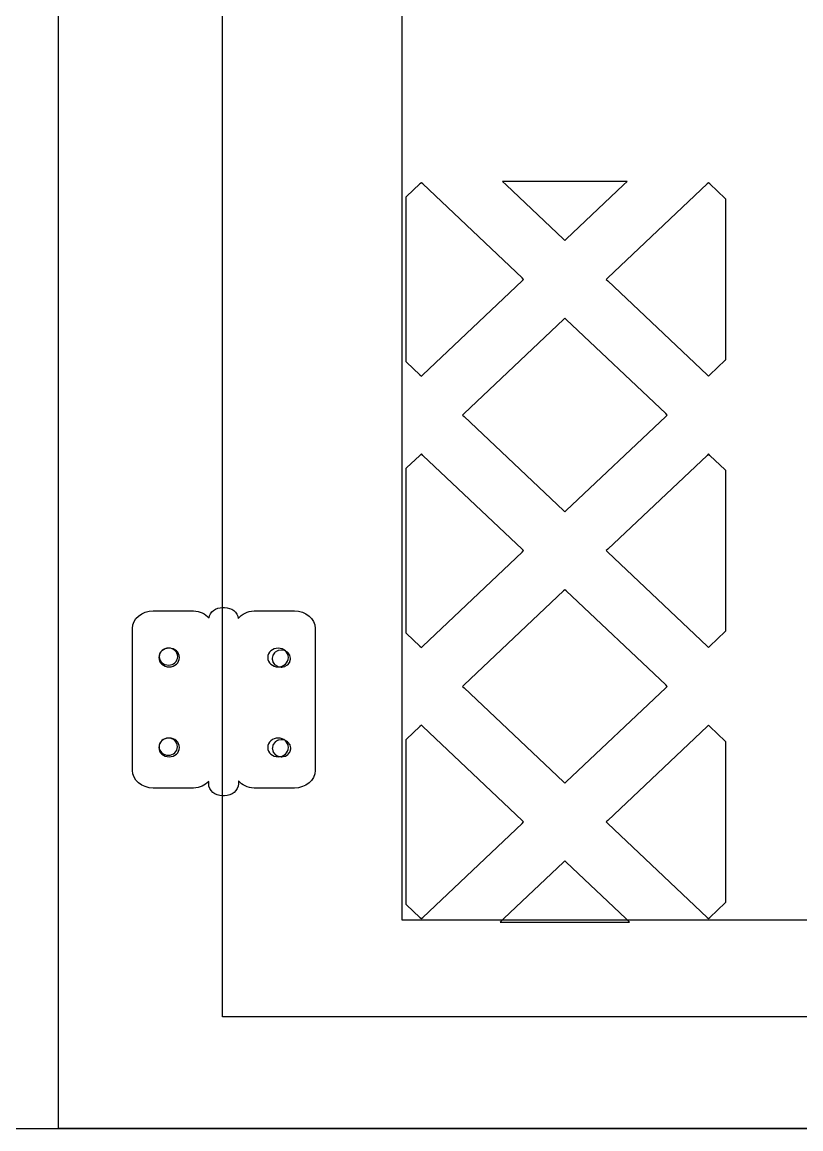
# Model space of a CAD drawing. Header units: centimetres. Extents: x -11.9 to 11.9, y -8.3 to 8.3.
# Drawn here: x -0.31 to 4.8, y -8.35 to -1.09 of the extents above; entities that cross this region are included whole.
import ezdxf

# ---------------------------------------------------------------- set-up
doc = ezdxf.new("R2010")
doc.units = ezdxf.units.CM
doc.header["$MEASUREMENT"] = 0
doc.layers.add('Layer 1', color=7, linetype='Continuous')

msp = doc.modelspace()

# ---------------------------------------------------------------- linework, layer by layer
at = {"layer": 'Layer 1', "color": 254, "lineweight": 25}
for points, knots in [([(11.9108, 8.34678), (11.9108, 8.34678), (11.89757, 8.34678), (11.89757, 8.34678), (11.89757, 8.34678), (11.89757, 8.34678), (0.00868, 8.34678), (0.00868, 8.34678), (0.00868, 8.34678), (0.00868, 8.34678), (-0.00868, 8.34678), (-0.00868, 8.34678), (-0.00868, 8.34678), (-0.00868, 8.34678), (-11.89757, 8.34678), (-11.89757, 8.34678), (-11.89757, 8.34678), (-11.89757, 8.34678), (-11.9108, 8.34678), (-11.9108, 8.34678), (-11.9108, 8.34678), (-11.9108, 8.34678), (-11.9108, 8.33355), (-11.9108, 8.33355), (-11.9108, 8.33355), (-11.9108, 8.33355), (-11.9108, -8.3352), (-11.9108, -8.3352), (-11.9108, -8.3352), (-11.9108, -8.3352), (-11.9108, -8.34843), (-11.9108, -8.34843), (-11.9108, -8.34843), (-11.9108, -8.34843), (-11.89757, -8.34843), (-11.89757, -8.34843), (-11.89757, -8.34843), (-11.89757, -8.34843), (-0.00868, -8.34843), (-0.00868, -8.34843), (-0.00868, -8.34843), (-0.00868, -8.34843), (0.00868, -8.34843), (0.00868, -8.34843), (0.00868, -8.34843), (0.00868, -8.34843), (11.89757, -8.34843), (11.89757, -8.34843), (11.89757, -8.34843), (11.89757, -8.34843), (11.9108, -8.34843), (11.9108, -8.34843), (11.9108, -8.34843), (11.9108, -8.34843), (11.9108, -8.3352), (11.9108, -8.3352), (11.9108, -8.3352), (11.9108, -8.3352), (11.9108, 8.33355), (11.9108, 8.33355), (11.9108, 8.33355), (11.9108, 8.33355), (11.9108, 8.34678), (11.9108, 8.34678)], [0, 0, 0, 0, 0.0588235, 0.0588235, 0.0588235, 0.0588235, 0.1176471, 0.1176471, 0.1176471, 0.1176471, 0.1764706, 0.1764706, 0.1764706, 0.1764706, 0.2352941, 0.2352941, 0.2352941, 0.2352941, 0.2941176, 0.2941176, 0.2941176, 0.2941176, 0.3529412, 0.3529412, 0.3529412, 0.3529412, 0.4117647, 0.4117647, 0.4117647, 0.4117647, 0.4705882, 0.4705882, 0.4705882, 0.4705882, 0.5294118, 0.5294118, 0.5294118, 0.5294118, 0.5882353, 0.5882353, 0.5882353, 0.5882353, 0.6470588, 0.6470588, 0.6470588, 0.6470588, 0.7058824, 0.7058824, 0.7058824, 0.7058824, 0.7647059, 0.7647059, 0.7647059, 0.7647059, 0.8235294, 0.8235294, 0.8235294, 0.8235294, 0.8823529, 0.8823529, 0.8823529, 0.8823529, 1, 1, 1, 1]), ([(-0.0734, 8.3484), (-0.0734, 8.3484), (-0.0734, 8.33517), (-0.0734, 8.33517), (-0.0734, 8.33517), (-0.0734, 8.33517), (-0.0734, -8.33358), (-0.0734, -8.33358), (-0.0734, -8.33358), (-0.0734, -8.33358), (-0.0734, -8.34681), (-0.0734, -8.34681), (-0.0734, -8.34681), (-0.0734, -8.34681), (-0.06017, -8.34681), (-0.06017, -8.34681), (-0.06017, -8.34681), (-0.06017, -8.34681), (11.77167, -8.34681), (11.77167, -8.34681), (11.77167, -8.34681), (11.77167, -8.34681), (11.7849, -8.34681), (11.7849, -8.34681), (11.7849, -8.34681), (11.7849, -8.34681), (11.7849, -8.33358), (11.7849, -8.33358), (11.7849, -8.33358), (11.7849, -8.33358), (11.7849, 8.33517), (11.7849, 8.33517), (11.7849, 8.33517), (11.7849, 8.33517), (11.7849, 8.3484), (11.7849, 8.3484), (11.7849, 8.3484), (11.7849, 8.3484), (11.77167, 8.3484), (11.77167, 8.3484), (11.77167, 8.3484), (11.77167, 8.3484), (-0.06017, 8.3484), (-0.06017, 8.3484), (-0.06017, 8.3484), (-0.06017, 8.3484), (-0.0734, 8.3484), (-0.0734, 8.3484)], [0, 0, 0, 0, 0.0769231, 0.0769231, 0.0769231, 0.0769231, 0.1538462, 0.1538462, 0.1538462, 0.1538462, 0.2307692, 0.2307692, 0.2307692, 0.2307692, 0.3076923, 0.3076923, 0.3076923, 0.3076923, 0.3846154, 0.3846154, 0.3846154, 0.3846154, 0.4615385, 0.4615385, 0.4615385, 0.4615385, 0.5384615, 0.5384615, 0.5384615, 0.5384615, 0.6153846, 0.6153846, 0.6153846, 0.6153846, 0.6923077, 0.6923077, 0.6923077, 0.6923077, 0.7692308, 0.7692308, 0.7692308, 0.7692308, 0.8461538, 0.8461538, 0.8461538, 0.8461538, 1, 1, 1, 1]), ([(9.70897, -0.93844), (9.70897, -0.93844), (9.70897, -0.95167), (9.70897, -0.95167), (9.70897, -0.95167), (9.70897, -0.95167), (9.70732, -0.95167), (9.70732, -0.95167), (9.70732, -0.95167), (9.70732, -0.95167), (9.70732, -6.96433), (9.70732, -6.96433), (9.70732, -6.96433), (9.70732, -6.96433), (9.70732, -6.97756), (9.70732, -6.97756), (9.70732, -6.97756), (9.70732, -6.97756), (9.69409, -6.97756), (9.69409, -6.97756), (9.69409, -6.97756), (9.69409, -6.97756), (9.61968, -6.97756), (9.61968, -6.97756), (9.61968, -6.97756), (9.61968, -6.97756), (9.61968, -6.97921), (9.61968, -6.97921), (9.61968, -6.97921), (9.61968, -6.97921), (9.60645, -6.97921), (9.60645, -6.97921), (9.60645, -6.97921), (9.60645, -6.97921), (7.53278, -6.97921), (7.53278, -6.97921), (7.53278, -6.97921), (7.53278, -6.97921), (7.51955, -6.97921), (7.51955, -6.97921), (7.51955, -6.97921), (7.51955, -6.97921), (7.51955, -6.97756), (7.51955, -6.97756), (7.51955, -6.97756), (7.51955, -6.97756), (7.03917, -6.97756), (7.03917, -6.97756), (7.03917, -6.97756), (7.03917, -6.97756), (7.03917, -6.97921), (7.03917, -6.97921), (7.03917, -6.97921), (7.03917, -6.97921), (7.02594, -6.97921), (7.02594, -6.97921), (7.02594, -6.97921), (7.02594, -6.97921), (4.95227, -6.97921), (4.95227, -6.97921), (4.95227, -6.97921), (4.95227, -6.97921), (4.93904, -6.97921), (4.93904, -6.97921), (4.93904, -6.97921), (4.93904, -6.97921), (4.93904, -6.97756), (4.93904, -6.97756), (4.93904, -6.97756), (4.93904, -6.97756), (2.19481, -6.97756), (2.19481, -6.97756), (2.19481, -6.97756), (2.19481, -6.97756), (2.18158, -6.97756), (2.18158, -6.97756), (2.18158, -6.97756), (2.18158, -6.97756), (2.18158, -6.96433), (2.18158, -6.96433), (2.18158, -6.96433), (2.18158, -6.96433), (2.18158, 1.38327), (2.18158, 1.38327), (2.18158, 1.38327), (2.18158, 1.38327), (2.18158, 1.3965), (2.18158, 1.3965), (2.18158, 1.3965), (2.18158, 1.3965), (2.19481, 1.3965), (2.19481, 1.3965), (2.19481, 1.3965), (2.19481, 1.3965), (2.2006, 1.3965), (2.2006, 1.3965), (2.2006, 1.3965), (2.2006, 1.3965), (2.2006, 3.82074), (2.2006, 3.82074), (2.2006, 3.82074), (2.2006, 3.82074), (2.18076, 5.94485), (2.18076, 5.94485), (2.18076, 5.94485), (2.18076, 5.94485), (2.18076, 5.95146), (2.18076, 5.95146), (2.18076, 5.95146), (2.18076, 5.95146), (2.18572, 5.95559), (2.18572, 5.95559), (2.18572, 5.95559), (2.18572, 5.95559), (2.2808, 6.02835), (2.2808, 6.02835), (2.2808, 6.02835), (2.2808, 6.02835), (2.28163, 6.02835), (2.28163, 6.02835), (2.28163, 6.02835), (3.06619, 6.60058), (4.42306, 6.97754), (5.96513, 6.97754), (5.96513, 6.97754), (7.50719, 6.97754), (8.86325, 6.60057), (9.6478, 6.02835), (9.6478, 6.02835), (9.6478, 6.02835), (9.65359, 6.02422), (9.65359, 6.02422), (9.65359, 6.02422), (9.65359, 6.02422), (9.65359, 6.01761), (9.65359, 6.01761), (9.65359, 6.01761), (9.65359, 6.01761), (9.70899, -0.93845), (9.70899, -0.93845), (9.70899, -0.93845), (9.70899, -0.93845), (9.70897, -0.93844), (9.70897, -0.93844)], [0, 0, 0, 0, 0.027027, 0.027027, 0.027027, 0.027027, 0.0540541, 0.0540541, 0.0540541, 0.0540541, 0.0810811, 0.0810811, 0.0810811, 0.0810811, 0.1081081, 0.1081081, 0.1081081, 0.1081081, 0.1351351, 0.1351351, 0.1351351, 0.1351351, 0.1621622, 0.1621622, 0.1621622, 0.1621622, 0.1891892, 0.1891892, 0.1891892, 0.1891892, 0.2162162, 0.2162162, 0.2162162, 0.2162162, 0.2432432, 0.2432432, 0.2432432, 0.2432432, 0.2702703, 0.2702703, 0.2702703, 0.2702703, 0.2972973, 0.2972973, 0.2972973, 0.2972973, 0.3243243, 0.3243243, 0.3243243, 0.3243243, 0.3513514, 0.3513514, 0.3513514, 0.3513514, 0.3783784, 0.3783784, 0.3783784, 0.3783784, 0.4054054, 0.4054054, 0.4054054, 0.4054054, 0.4324324, 0.4324324, 0.4324324, 0.4324324, 0.4594595, 0.4594595, 0.4594595, 0.4594595, 0.4864865, 0.4864865, 0.4864865, 0.4864865, 0.5135135, 0.5135135, 0.5135135, 0.5135135, 0.5405405, 0.5405405, 0.5405405, 0.5405405, 0.5675676, 0.5675676, 0.5675676, 0.5675676, 0.5945946, 0.5945946, 0.5945946, 0.5945946, 0.6216216, 0.6216216, 0.6216216, 0.6216216, 0.6486486, 0.6486486, 0.6486486, 0.6486486, 0.6756757, 0.6756757, 0.6756757, 0.6756757, 0.7027027, 0.7027027, 0.7027027, 0.7027027, 0.7297297, 0.7297297, 0.7297297, 0.7297297, 0.7567568, 0.7567568, 0.7567568, 0.7567568, 0.7837838, 0.7837838, 0.7837838, 0.7837838, 0.8108108, 0.8108108, 0.8108108, 0.8108108, 0.8378378, 0.8378378, 0.8378378, 0.8378378, 0.8648649, 0.8648649, 0.8648649, 0.8648649, 0.8918919, 0.8918919, 0.8918919, 0.8918919, 0.9189189, 0.9189189, 0.9189189, 0.9189189, 0.9459459, 0.9459459, 0.9459459, 0.9459459, 1, 1, 1, 1]), ([(0.70983, -5.25033), (0.70983, -5.2819), (0.68203, -5.30655), (0.64947, -5.30655), (0.64947, -5.30655), (0.61691, -5.30655), (0.58829, -5.2822), (0.58829, -5.25033), (0.58829, -5.25033), (0.58829, -5.21846), (0.61691, -5.19411), (0.64947, -5.19411), (0.64947, -5.19411), (0.68203, -5.19411), (0.70983, -5.21877), (0.70983, -5.25033)], [0, 0, 0, 0, 0.2, 0.2, 0.2, 0.2, 0.4, 0.4, 0.4, 0.4, 0.6, 0.6, 0.6, 0.6, 1, 1, 1, 1]), ([(0.70818, -5.8415), (0.70818, -5.87306), (0.68038, -5.89772), (0.64782, -5.89772), (0.64782, -5.89772), (0.61526, -5.89772), (0.58746, -5.87306), (0.58746, -5.8415), (0.58746, -5.8415), (0.58746, -5.80993), (0.61526, -5.78528), (0.64782, -5.78528), (0.64782, -5.78528), (0.68038, -5.78528), (0.70818, -5.80994), (0.70818, -5.8415)], [0, 0, 0, 0, 0.2, 0.2, 0.2, 0.2, 0.4, 0.4, 0.4, 0.4, 0.6, 0.6, 0.6, 0.6, 1, 1, 1, 1])]:
    msp.add_open_spline(points, degree=3, knots=knots, dxfattribs=at)
at = {"layer": 'Layer 1', "color": 17, "lineweight": 25}
for points, knots in [([(1.00413, 7.5884), (1.00413, 7.5884), (1.00413, 7.57517), (1.00413, 7.57517), (1.00413, 7.57517), (1.00413, 7.57517), (1.00413, -7.60116), (1.00413, -7.60116), (1.00413, -7.60116), (1.00413, -7.60116), (1.00413, -7.61439), (1.00413, -7.61439), (1.00413, -7.61439), (1.00413, -7.61439), (1.01736, -7.61439), (1.01736, -7.61439), (1.01736, -7.61439), (1.01736, -7.61439), (10.92766, -7.61439), (10.92766, -7.61439), (10.92766, -7.61439), (10.92766, -7.61439), (10.94089, -7.61439), (10.94089, -7.61439), (10.94089, -7.61439), (10.94089, -7.61439), (10.94089, -7.60116), (10.94089, -7.60116), (10.94089, -7.60116), (10.94089, -7.60116), (10.94089, 7.57517), (10.94089, 7.57517), (10.94089, 7.57517), (10.94089, 7.57517), (10.94089, 7.5884), (10.94089, 7.5884), (10.94089, 7.5884), (10.94089, 7.5884), (10.92766, 7.5884), (10.92766, 7.5884), (10.92766, 7.5884), (10.92766, 7.5884), (1.01736, 7.5884), (1.01736, 7.5884), (1.01736, 7.5884), (1.01736, 7.5884), (1.00413, 7.5884), (1.00413, 7.5884)], [0, 0, 0, 0, 0.0769231, 0.0769231, 0.0769231, 0.0769231, 0.1538462, 0.1538462, 0.1538462, 0.1538462, 0.2307692, 0.2307692, 0.2307692, 0.2307692, 0.3076923, 0.3076923, 0.3076923, 0.3076923, 0.3846154, 0.3846154, 0.3846154, 0.3846154, 0.4615385, 0.4615385, 0.4615385, 0.4615385, 0.5384615, 0.5384615, 0.5384615, 0.5384615, 0.6153846, 0.6153846, 0.6153846, 0.6153846, 0.6923077, 0.6923077, 0.6923077, 0.6923077, 0.7692308, 0.7692308, 0.7692308, 0.7692308, 0.8461538, 0.8461538, 0.8461538, 0.8461538, 1, 1, 1, 1]), ([(2.30886, -2.14165), (2.30886, -2.14165), (2.31796, -2.14992), (2.31796, -2.14992), (2.31796, -2.14992), (2.31796, -2.14992), (2.97032, -2.7659), (2.97032, -2.7659), (2.97032, -2.7659), (2.97032, -2.7659), (2.98024, -2.77582), (2.98024, -2.77582), (2.98024, -2.77582), (2.98024, -2.77582), (2.97032, -2.78492), (2.97032, -2.78492), (2.97032, -2.78492), (2.97032, -2.78492), (2.31796, -3.40173), (2.31796, -3.40173), (2.31796, -3.40173), (2.31796, -3.40173), (2.30886, -3.41), (2.30886, -3.41), (2.30886, -3.41), (2.30886, -3.41), (2.29976, -3.40173), (2.29976, -3.40173), (2.29976, -3.40173), (2.29976, -3.40173), (2.21212, -3.31905), (2.21212, -3.31905), (2.21212, -3.31905), (2.21212, -3.31905), (2.20799, -3.31492), (2.20799, -3.31492), (2.20799, -3.31492), (2.20799, -3.31492), (2.20799, -3.30913), (2.20799, -3.30913), (2.20799, -3.30913), (2.20799, -3.30913), (2.20799, -2.2417), (2.20799, -2.2417), (2.20799, -2.2417), (2.20799, -2.2417), (2.20799, -2.23591), (2.20799, -2.23591), (2.20799, -2.23591), (2.20799, -2.23591), (2.21212, -2.2326), (2.21212, -2.2326), (2.21212, -2.2326), (2.21212, -2.2326), (2.29976, -2.14992), (2.29976, -2.14992), (2.29976, -2.14992), (2.29976, -2.14992), (2.30886, -2.14165), (2.30886, -2.14165)], [0, 0, 0, 0, 0.0625, 0.0625, 0.0625, 0.0625, 0.125, 0.125, 0.125, 0.125, 0.1875, 0.1875, 0.1875, 0.1875, 0.25, 0.25, 0.25, 0.25, 0.3125, 0.3125, 0.3125, 0.3125, 0.375, 0.375, 0.375, 0.375, 0.4375, 0.4375, 0.4375, 0.4375, 0.5, 0.5, 0.5, 0.5, 0.5625, 0.5625, 0.5625, 0.5625, 0.625, 0.625, 0.625, 0.625, 0.6875, 0.6875, 0.6875, 0.6875, 0.75, 0.75, 0.75, 0.75, 0.8125, 0.8125, 0.8125, 0.8125, 0.875, 0.875, 0.875, 0.875, 1, 1, 1, 1]), ([(2.84133, -2.13338), (2.84133, -2.13338), (2.8744, -2.13338), (2.8744, -2.13338), (2.8744, -2.13338), (2.8744, -2.13338), (3.62764, -2.13338), (3.62764, -2.13338), (3.62764, -2.13338), (3.62764, -2.13338), (3.66071, -2.13338), (3.66071, -2.13338), (3.66071, -2.13338), (3.66071, -2.13338), (3.63673, -2.1557), (3.63673, -2.1557), (3.63673, -2.1557), (3.63673, -2.1557), (3.26053, -2.51123), (3.26053, -2.51123), (3.26053, -2.51123), (3.26053, -2.51123), (3.25143, -2.52033), (3.25143, -2.52033), (3.25143, -2.52033), (3.25143, -2.52033), (3.24233, -2.51123), (3.24233, -2.51123), (3.24233, -2.51123), (3.24233, -2.51123), (2.8653, -2.1557), (2.8653, -2.1557), (2.8653, -2.1557), (2.8653, -2.1557), (2.84132, -2.13338), (2.84132, -2.13338), (2.84132, -2.13338), (2.84132, -2.13338), (2.84133, -2.13338), (2.84133, -2.13338)], [0, 0, 0, 0, 0.0909091, 0.0909091, 0.0909091, 0.0909091, 0.1818182, 0.1818182, 0.1818182, 0.1818182, 0.2727273, 0.2727273, 0.2727273, 0.2727273, 0.3636364, 0.3636364, 0.3636364, 0.3636364, 0.4545455, 0.4545455, 0.4545455, 0.4545455, 0.5454545, 0.5454545, 0.5454545, 0.5454545, 0.6363636, 0.6363636, 0.6363636, 0.6363636, 0.7272727, 0.7272727, 0.7272727, 0.7272727, 0.8181818, 0.8181818, 0.8181818, 0.8181818, 1, 1, 1, 1]), ([(4.19402, -2.14165), (4.19402, -2.14165), (4.20312, -2.14992), (4.20312, -2.14992), (4.20312, -2.14992), (4.20312, -2.14992), (4.30399, -2.245), (4.30399, -2.245), (4.30399, -2.245), (4.30399, -2.245), (4.30812, -2.24913), (4.30812, -2.24913), (4.30812, -2.24913), (4.30812, -2.24913), (4.30812, -2.25492), (4.30812, -2.25492), (4.30812, -2.25492), (4.30812, -2.25492), (4.30812, -3.29672), (4.30812, -3.29672), (4.30812, -3.29672), (4.30812, -3.29672), (4.30812, -3.30251), (4.30812, -3.30251), (4.30812, -3.30251), (4.30812, -3.30251), (4.30399, -3.30582), (4.30399, -3.30582), (4.30399, -3.30582), (4.30399, -3.30582), (4.20312, -3.40173), (4.20312, -3.40173), (4.20312, -3.40173), (4.20312, -3.40173), (4.19402, -3.41), (4.19402, -3.41), (4.19402, -3.41), (4.19402, -3.41), (4.18492, -3.40173), (4.18492, -3.40173), (4.18492, -3.40173), (4.18492, -3.40173), (3.53256, -2.78492), (3.53256, -2.78492), (3.53256, -2.78492), (3.53256, -2.78492), (3.52181, -2.77582), (3.52181, -2.77582), (3.52181, -2.77582), (3.52181, -2.77582), (3.53256, -2.7659), (3.53256, -2.7659), (3.53256, -2.7659), (3.53256, -2.7659), (4.18492, -2.14992), (4.18492, -2.14992), (4.18492, -2.14992), (4.18492, -2.14992), (4.19402, -2.14165), (4.19402, -2.14165)], [0, 0, 0, 0, 0.0625, 0.0625, 0.0625, 0.0625, 0.125, 0.125, 0.125, 0.125, 0.1875, 0.1875, 0.1875, 0.1875, 0.25, 0.25, 0.25, 0.25, 0.3125, 0.3125, 0.3125, 0.3125, 0.375, 0.375, 0.375, 0.375, 0.4375, 0.4375, 0.4375, 0.4375, 0.5, 0.5, 0.5, 0.5, 0.5625, 0.5625, 0.5625, 0.5625, 0.625, 0.625, 0.625, 0.625, 0.6875, 0.6875, 0.6875, 0.6875, 0.75, 0.75, 0.75, 0.75, 0.8125, 0.8125, 0.8125, 0.8125, 0.875, 0.875, 0.875, 0.875, 1, 1, 1, 1]), ([(3.25144, -3.03131), (3.25144, -3.03131), (3.26054, -3.03958), (3.26054, -3.03958), (3.26054, -3.03958), (3.26054, -3.03958), (3.9129, -3.65556), (3.9129, -3.65556), (3.9129, -3.65556), (3.9129, -3.65556), (3.92282, -3.66548), (3.92282, -3.66548), (3.92282, -3.66548), (3.92282, -3.66548), (3.9129, -3.6754), (3.9129, -3.6754), (3.9129, -3.6754), (3.9129, -3.6754), (3.26054, -4.29138), (3.26054, -4.29138), (3.26054, -4.29138), (3.26054, -4.29138), (3.25144, -4.29965), (3.25144, -4.29965), (3.25144, -4.29965), (3.25144, -4.29965), (3.24234, -4.29138), (3.24234, -4.29138), (3.24234, -4.29138), (3.24234, -4.29138), (2.58915, -3.6754), (2.58915, -3.6754), (2.58915, -3.6754), (2.58915, -3.6754), (2.57923, -3.66548), (2.57923, -3.66548), (2.57923, -3.66548), (2.57923, -3.66548), (2.58915, -3.65556), (2.58915, -3.65556), (2.58915, -3.65556), (2.58915, -3.65556), (3.24234, -3.03958), (3.24234, -3.03958), (3.24234, -3.03958), (3.24234, -3.03958), (3.25144, -3.03131), (3.25144, -3.03131)], [0, 0, 0, 0, 0.0769231, 0.0769231, 0.0769231, 0.0769231, 0.1538462, 0.1538462, 0.1538462, 0.1538462, 0.2307692, 0.2307692, 0.2307692, 0.2307692, 0.3076923, 0.3076923, 0.3076923, 0.3076923, 0.3846154, 0.3846154, 0.3846154, 0.3846154, 0.4615385, 0.4615385, 0.4615385, 0.4615385, 0.5384615, 0.5384615, 0.5384615, 0.5384615, 0.6153846, 0.6153846, 0.6153846, 0.6153846, 0.6923077, 0.6923077, 0.6923077, 0.6923077, 0.7692308, 0.7692308, 0.7692308, 0.7692308, 0.8461538, 0.8461538, 0.8461538, 0.8461538, 1, 1, 1, 1]), ([(2.30886, -3.92097), (2.30886, -3.92097), (2.31796, -3.93007), (2.31796, -3.93007), (2.31796, -3.93007), (2.31796, -3.93007), (2.97032, -4.54605), (2.97032, -4.54605), (2.97032, -4.54605), (2.97032, -4.54605), (2.98024, -4.55515), (2.98024, -4.55515), (2.98024, -4.55515), (2.98024, -4.55515), (2.97032, -4.56507), (2.97032, -4.56507), (2.97032, -4.56507), (2.97032, -4.56507), (2.31796, -5.18105), (2.31796, -5.18105), (2.31796, -5.18105), (2.31796, -5.18105), (2.30886, -5.19015), (2.30886, -5.19015), (2.30886, -5.19015), (2.30886, -5.19015), (2.29976, -5.18105), (2.29976, -5.18105), (2.29976, -5.18105), (2.29976, -5.18105), (2.21212, -5.09919), (2.21212, -5.09919), (2.21212, -5.09919), (2.21212, -5.09919), (2.20799, -5.09506), (2.20799, -5.09506), (2.20799, -5.09506), (2.20799, -5.09506), (2.20799, -5.08927), (2.20799, -5.08927), (2.20799, -5.08927), (2.20799, -5.08927), (2.20799, -4.02184), (2.20799, -4.02184), (2.20799, -4.02184), (2.20799, -4.02184), (2.20799, -4.01605), (2.20799, -4.01605), (2.20799, -4.01605), (2.20799, -4.01605), (2.21212, -4.01192), (2.21212, -4.01192), (2.21212, -4.01192), (2.21212, -4.01192), (2.29976, -3.93006), (2.29976, -3.93006), (2.29976, -3.93006), (2.29976, -3.93006), (2.30886, -3.92096), (2.30886, -3.92096), (2.30886, -3.92096), (2.30886, -3.92096), (2.30886, -3.92097), (2.30886, -3.92097)], [0, 0, 0, 0, 0.0588235, 0.0588235, 0.0588235, 0.0588235, 0.1176471, 0.1176471, 0.1176471, 0.1176471, 0.1764706, 0.1764706, 0.1764706, 0.1764706, 0.2352941, 0.2352941, 0.2352941, 0.2352941, 0.2941176, 0.2941176, 0.2941176, 0.2941176, 0.3529412, 0.3529412, 0.3529412, 0.3529412, 0.4117647, 0.4117647, 0.4117647, 0.4117647, 0.4705882, 0.4705882, 0.4705882, 0.4705882, 0.5294118, 0.5294118, 0.5294118, 0.5294118, 0.5882353, 0.5882353, 0.5882353, 0.5882353, 0.6470588, 0.6470588, 0.6470588, 0.6470588, 0.7058824, 0.7058824, 0.7058824, 0.7058824, 0.7647059, 0.7647059, 0.7647059, 0.7647059, 0.8235294, 0.8235294, 0.8235294, 0.8235294, 0.8823529, 0.8823529, 0.8823529, 0.8823529, 1, 1, 1, 1]), ([(4.19402, -3.92097), (4.19402, -3.92097), (4.20312, -3.93007), (4.20312, -3.93007), (4.20312, -3.93007), (4.20312, -3.93007), (4.30399, -4.02515), (4.30399, -4.02515), (4.30399, -4.02515), (4.30399, -4.02515), (4.30812, -4.02846), (4.30812, -4.02846), (4.30812, -4.02846), (4.30812, -4.02846), (4.30812, -4.03425), (4.30812, -4.03425), (4.30812, -4.03425), (4.30812, -4.03425), (4.30812, -5.07687), (4.30812, -5.07687), (4.30812, -5.07687), (4.30812, -5.07687), (4.30812, -5.08183), (4.30812, -5.08183), (4.30812, -5.08183), (4.30812, -5.08183), (4.30399, -5.08596), (4.30399, -5.08596), (4.30399, -5.08596), (4.30399, -5.08596), (4.20312, -5.18104), (4.20312, -5.18104), (4.20312, -5.18104), (4.20312, -5.18104), (4.19402, -5.19014), (4.19402, -5.19014), (4.19402, -5.19014), (4.19402, -5.19014), (4.18492, -5.18104), (4.18492, -5.18104), (4.18492, -5.18104), (4.18492, -5.18104), (3.53256, -4.56506), (3.53256, -4.56506), (3.53256, -4.56506), (3.53256, -4.56506), (3.52181, -4.55514), (3.52181, -4.55514), (3.52181, -4.55514), (3.52181, -4.55514), (3.53256, -4.54604), (3.53256, -4.54604), (3.53256, -4.54604), (3.53256, -4.54604), (4.18492, -3.93006), (4.18492, -3.93006), (4.18492, -3.93006), (4.18492, -3.93006), (4.19402, -3.92096), (4.19402, -3.92096), (4.19402, -3.92096), (4.19402, -3.92096), (4.19402, -3.92097), (4.19402, -3.92097)], [0, 0, 0, 0, 0.0588235, 0.0588235, 0.0588235, 0.0588235, 0.1176471, 0.1176471, 0.1176471, 0.1176471, 0.1764706, 0.1764706, 0.1764706, 0.1764706, 0.2352941, 0.2352941, 0.2352941, 0.2352941, 0.2941176, 0.2941176, 0.2941176, 0.2941176, 0.3529412, 0.3529412, 0.3529412, 0.3529412, 0.4117647, 0.4117647, 0.4117647, 0.4117647, 0.4705882, 0.4705882, 0.4705882, 0.4705882, 0.5294118, 0.5294118, 0.5294118, 0.5294118, 0.5882353, 0.5882353, 0.5882353, 0.5882353, 0.6470588, 0.6470588, 0.6470588, 0.6470588, 0.7058824, 0.7058824, 0.7058824, 0.7058824, 0.7647059, 0.7647059, 0.7647059, 0.7647059, 0.8235294, 0.8235294, 0.8235294, 0.8235294, 0.8823529, 0.8823529, 0.8823529, 0.8823529, 1, 1, 1, 1]), ([(3.25144, -4.81146), (3.25144, -4.81146), (3.26054, -4.81973), (3.26054, -4.81973), (3.26054, -4.81973), (3.26054, -4.81973), (3.9129, -5.43571), (3.9129, -5.43571), (3.9129, -5.43571), (3.9129, -5.43571), (3.92282, -5.44563), (3.92282, -5.44563), (3.92282, -5.44563), (3.92282, -5.44563), (3.9129, -5.45473), (3.9129, -5.45473), (3.9129, -5.45473), (3.9129, -5.45473), (3.26054, -6.07154), (3.26054, -6.07154), (3.26054, -6.07154), (3.26054, -6.07154), (3.25144, -6.07981), (3.25144, -6.07981), (3.25144, -6.07981), (3.25144, -6.07981), (3.24234, -6.07154), (3.24234, -6.07154), (3.24234, -6.07154), (3.24234, -6.07154), (2.58915, -5.45473), (2.58915, -5.45473), (2.58915, -5.45473), (2.58915, -5.45473), (2.57923, -5.44563), (2.57923, -5.44563), (2.57923, -5.44563), (2.57923, -5.44563), (2.58915, -5.43571), (2.58915, -5.43571), (2.58915, -5.43571), (2.58915, -5.43571), (3.24234, -4.81973), (3.24234, -4.81973), (3.24234, -4.81973), (3.24234, -4.81973), (3.25144, -4.81146), (3.25144, -4.81146)], [0, 0, 0, 0, 0.0769231, 0.0769231, 0.0769231, 0.0769231, 0.1538462, 0.1538462, 0.1538462, 0.1538462, 0.2307692, 0.2307692, 0.2307692, 0.2307692, 0.3076923, 0.3076923, 0.3076923, 0.3076923, 0.3846154, 0.3846154, 0.3846154, 0.3846154, 0.4615385, 0.4615385, 0.4615385, 0.4615385, 0.5384615, 0.5384615, 0.5384615, 0.5384615, 0.6153846, 0.6153846, 0.6153846, 0.6153846, 0.6923077, 0.6923077, 0.6923077, 0.6923077, 0.7692308, 0.7692308, 0.7692308, 0.7692308, 0.8461538, 0.8461538, 0.8461538, 0.8461538, 1, 1, 1, 1]), ([(1.39026, -5.20668), (1.39026, -5.20668), (1.39274, -5.20751), (1.39274, -5.20751), (1.39274, -5.20751), (1.39274, -5.20751), (1.41176, -5.21082), (1.41176, -5.21082), (1.41176, -5.21082), (1.41176, -5.21082), (1.41341, -5.21165), (1.41341, -5.21165), (1.41341, -5.21165), (1.41341, -5.21165), (1.41589, -5.21248), (1.41589, -5.21248), (1.41589, -5.21248), (1.41589, -5.21248), (1.43077, -5.22158), (1.43077, -5.22158), (1.43077, -5.22158), (1.43077, -5.22158), (1.43242, -5.22323), (1.43242, -5.22323), (1.43242, -5.22323), (1.43242, -5.22323), (1.43407, -5.22488), (1.43407, -5.22488), (1.43407, -5.22488), (1.43407, -5.22488), (1.44399, -5.23894), (1.44399, -5.23894), (1.44399, -5.23894), (1.44399, -5.23894), (1.44564, -5.24059), (1.44564, -5.24059), (1.44564, -5.24059), (1.44564, -5.24059), (1.44647, -5.2439), (1.44647, -5.2439), (1.44647, -5.2439), (1.44647, -5.2439), (1.44978, -5.26044), (1.44978, -5.26044), (1.44978, -5.26044), (1.44978, -5.26044), (1.45061, -5.26375), (1.45061, -5.26375), (1.45061, -5.26375), (1.45061, -5.26375), (1.44978, -5.26623), (1.44978, -5.26623), (1.44978, -5.26623), (1.44978, -5.26623), (1.44647, -5.28359), (1.44647, -5.28359), (1.44647, -5.28359), (1.44647, -5.28359), (1.44564, -5.28607), (1.44564, -5.28607), (1.44564, -5.28607), (1.44564, -5.28607), (1.44399, -5.28855), (1.44399, -5.28855), (1.44399, -5.28855), (1.44399, -5.28855), (1.43407, -5.30178), (1.43407, -5.30178), (1.43407, -5.30178), (1.43407, -5.30178), (1.43242, -5.30426), (1.43242, -5.30426), (1.43242, -5.30426), (1.43242, -5.30426), (1.43077, -5.30509), (1.43077, -5.30509), (1.43077, -5.30509), (1.43077, -5.30509), (1.41589, -5.31419), (1.41589, -5.31419), (1.41589, -5.31419), (1.41589, -5.31419), (1.41341, -5.31584), (1.41341, -5.31584), (1.41341, -5.31584), (1.41341, -5.31584), (1.41176, -5.31584), (1.41176, -5.31584), (1.41176, -5.31584), (1.41176, -5.31584), (1.39274, -5.31997), (1.39274, -5.31997), (1.39274, -5.31997), (1.39274, -5.31997), (1.39026, -5.31997), (1.39026, -5.31997), (1.39026, -5.31997), (1.39026, -5.31997), (1.38778, -5.31997), (1.38778, -5.31997), (1.38778, -5.31997), (1.38778, -5.31997), (1.36876, -5.31584), (1.36876, -5.31584), (1.36876, -5.31584), (1.36876, -5.31584), (1.36711, -5.31584), (1.36711, -5.31584), (1.36711, -5.31584), (1.36711, -5.31584), (1.36463, -5.31419), (1.36463, -5.31419), (1.36463, -5.31419), (1.36463, -5.31419), (1.34975, -5.30509), (1.34975, -5.30509), (1.34975, -5.30509), (1.34975, -5.30509), (1.34727, -5.30426), (1.34727, -5.30426), (1.34727, -5.30426), (1.34727, -5.30426), (1.34562, -5.30178), (1.34562, -5.30178), (1.34562, -5.30178), (1.34562, -5.30178), (1.33652, -5.28855), (1.33652, -5.28855), (1.33652, -5.28855), (1.33652, -5.28855), (1.33487, -5.28607), (1.33487, -5.28607), (1.33487, -5.28607), (1.33487, -5.28607), (1.33404, -5.28359), (1.33404, -5.28359), (1.33404, -5.28359), (1.33404, -5.28359), (1.33073, -5.26623), (1.33073, -5.26623), (1.33073, -5.26623), (1.33073, -5.26623), (1.3299, -5.26375), (1.3299, -5.26375), (1.3299, -5.26375), (1.3299, -5.26375), (1.33073, -5.26044), (1.33073, -5.26044), (1.33073, -5.26044), (1.33073, -5.26044), (1.33404, -5.2439), (1.33404, -5.2439), (1.33404, -5.2439), (1.33404, -5.2439), (1.33487, -5.24059), (1.33487, -5.24059), (1.33487, -5.24059), (1.33487, -5.24059), (1.33652, -5.23894), (1.33652, -5.23894), (1.33652, -5.23894), (1.33652, -5.23894), (1.34562, -5.22488), (1.34562, -5.22488), (1.34562, -5.22488), (1.34562, -5.22488), (1.34727, -5.22323), (1.34727, -5.22323), (1.34727, -5.22323), (1.34727, -5.22323), (1.34975, -5.22158), (1.34975, -5.22158), (1.34975, -5.22158), (1.34975, -5.22158), (1.36463, -5.21248), (1.36463, -5.21248), (1.36463, -5.21248), (1.36463, -5.21248), (1.36711, -5.21165), (1.36711, -5.21165), (1.36711, -5.21165), (1.36711, -5.21165), (1.36876, -5.21082), (1.36876, -5.21082), (1.36876, -5.21082), (1.36876, -5.21082), (1.38778, -5.20751), (1.38778, -5.20751), (1.38778, -5.20751), (1.38778, -5.20751), (1.39026, -5.20668), (1.39026, -5.20668)], [0, 0, 0, 0, 0.0204082, 0.0204082, 0.0204082, 0.0204082, 0.0408163, 0.0408163, 0.0408163, 0.0408163, 0.0612245, 0.0612245, 0.0612245, 0.0612245, 0.0816327, 0.0816327, 0.0816327, 0.0816327, 0.1020408, 0.1020408, 0.1020408, 0.1020408, 0.122449, 0.122449, 0.122449, 0.122449, 0.1428571, 0.1428571, 0.1428571, 0.1428571, 0.1632653, 0.1632653, 0.1632653, 0.1632653, 0.1836735, 0.1836735, 0.1836735, 0.1836735, 0.2040816, 0.2040816, 0.2040816, 0.2040816, 0.2244898, 0.2244898, 0.2244898, 0.2244898, 0.244898, 0.244898, 0.244898, 0.244898, 0.2653061, 0.2653061, 0.2653061, 0.2653061, 0.2857143, 0.2857143, 0.2857143, 0.2857143, 0.3061224, 0.3061224, 0.3061224, 0.3061224, 0.3265306, 0.3265306, 0.3265306, 0.3265306, 0.3469388, 0.3469388, 0.3469388, 0.3469388, 0.3673469, 0.3673469, 0.3673469, 0.3673469, 0.3877551, 0.3877551, 0.3877551, 0.3877551, 0.4081633, 0.4081633, 0.4081633, 0.4081633, 0.4285714, 0.4285714, 0.4285714, 0.4285714, 0.4489796, 0.4489796, 0.4489796, 0.4489796, 0.4693878, 0.4693878, 0.4693878, 0.4693878, 0.4897959, 0.4897959, 0.4897959, 0.4897959, 0.5102041, 0.5102041, 0.5102041, 0.5102041, 0.5306122, 0.5306122, 0.5306122, 0.5306122, 0.5510204, 0.5510204, 0.5510204, 0.5510204, 0.5714286, 0.5714286, 0.5714286, 0.5714286, 0.5918367, 0.5918367, 0.5918367, 0.5918367, 0.6122449, 0.6122449, 0.6122449, 0.6122449, 0.6326531, 0.6326531, 0.6326531, 0.6326531, 0.6530612, 0.6530612, 0.6530612, 0.6530612, 0.6734694, 0.6734694, 0.6734694, 0.6734694, 0.6938776, 0.6938776, 0.6938776, 0.6938776, 0.7142857, 0.7142857, 0.7142857, 0.7142857, 0.7346939, 0.7346939, 0.7346939, 0.7346939, 0.755102, 0.755102, 0.755102, 0.755102, 0.7755102, 0.7755102, 0.7755102, 0.7755102, 0.7959184, 0.7959184, 0.7959184, 0.7959184, 0.8163265, 0.8163265, 0.8163265, 0.8163265, 0.8367347, 0.8367347, 0.8367347, 0.8367347, 0.8571429, 0.8571429, 0.8571429, 0.8571429, 0.877551, 0.877551, 0.877551, 0.877551, 0.8979592, 0.8979592, 0.8979592, 0.8979592, 0.9183673, 0.9183673, 0.9183673, 0.9183673, 0.9387755, 0.9387755, 0.9387755, 0.9387755, 0.9591837, 0.9591837, 0.9591837, 0.9591837, 1, 1, 1, 1]), ([(2.30886, -5.70112), (2.30886, -5.70112), (2.31796, -5.70939), (2.31796, -5.70939), (2.31796, -5.70939), (2.31796, -5.70939), (2.97032, -6.3262), (2.97032, -6.3262), (2.97032, -6.3262), (2.97032, -6.3262), (2.98024, -6.3353), (2.98024, -6.3353), (2.98024, -6.3353), (2.98024, -6.3353), (2.97032, -6.34522), (2.97032, -6.34522), (2.97032, -6.34522), (2.97032, -6.34522), (2.31796, -6.9612), (2.31796, -6.9612), (2.31796, -6.9612), (2.31796, -6.9612), (2.30886, -6.96947), (2.30886, -6.96947), (2.30886, -6.96947), (2.30886, -6.96947), (2.29976, -6.9612), (2.29976, -6.9612), (2.29976, -6.9612), (2.29976, -6.9612), (2.21212, -6.87852), (2.21212, -6.87852), (2.21212, -6.87852), (2.21212, -6.87852), (2.20799, -6.87521), (2.20799, -6.87521), (2.20799, -6.87521), (2.20799, -6.87521), (2.20799, -6.86942), (2.20799, -6.86942), (2.20799, -6.86942), (2.20799, -6.86942), (2.20799, -5.80199), (2.20799, -5.80199), (2.20799, -5.80199), (2.20799, -5.80199), (2.20799, -5.7962), (2.20799, -5.7962), (2.20799, -5.7962), (2.20799, -5.7962), (2.21212, -5.79207), (2.21212, -5.79207), (2.21212, -5.79207), (2.21212, -5.79207), (2.29976, -5.70939), (2.29976, -5.70939), (2.29976, -5.70939), (2.29976, -5.70939), (2.30886, -5.70112), (2.30886, -5.70112)], [0, 0, 0, 0, 0.0625, 0.0625, 0.0625, 0.0625, 0.125, 0.125, 0.125, 0.125, 0.1875, 0.1875, 0.1875, 0.1875, 0.25, 0.25, 0.25, 0.25, 0.3125, 0.3125, 0.3125, 0.3125, 0.375, 0.375, 0.375, 0.375, 0.4375, 0.4375, 0.4375, 0.4375, 0.5, 0.5, 0.5, 0.5, 0.5625, 0.5625, 0.5625, 0.5625, 0.625, 0.625, 0.625, 0.625, 0.6875, 0.6875, 0.6875, 0.6875, 0.75, 0.75, 0.75, 0.75, 0.8125, 0.8125, 0.8125, 0.8125, 0.875, 0.875, 0.875, 0.875, 1, 1, 1, 1]), ([(4.19402, -5.70112), (4.19402, -5.70112), (4.20312, -5.70939), (4.20312, -5.70939), (4.20312, -5.70939), (4.20312, -5.70939), (4.30399, -5.80447), (4.30399, -5.80447), (4.30399, -5.80447), (4.30399, -5.80447), (4.30812, -5.8086), (4.30812, -5.8086), (4.30812, -5.8086), (4.30812, -5.8086), (4.30812, -5.81439), (4.30812, -5.81439), (4.30812, -5.81439), (4.30812, -5.81439), (4.30812, -6.85619), (4.30812, -6.85619), (4.30812, -6.85619), (4.30812, -6.85619), (4.30812, -6.86198), (4.30812, -6.86198), (4.30812, -6.86198), (4.30812, -6.86198), (4.30399, -6.86611), (4.30399, -6.86611), (4.30399, -6.86611), (4.30399, -6.86611), (4.20312, -6.96119), (4.20312, -6.96119), (4.20312, -6.96119), (4.20312, -6.96119), (4.19402, -6.96946), (4.19402, -6.96946), (4.19402, -6.96946), (4.19402, -6.96946), (4.18492, -6.96119), (4.18492, -6.96119), (4.18492, -6.96119), (4.18492, -6.96119), (3.53256, -6.34521), (3.53256, -6.34521), (3.53256, -6.34521), (3.53256, -6.34521), (3.52181, -6.33529), (3.52181, -6.33529), (3.52181, -6.33529), (3.52181, -6.33529), (3.53256, -6.32619), (3.53256, -6.32619), (3.53256, -6.32619), (3.53256, -6.32619), (4.18492, -5.70938), (4.18492, -5.70938), (4.18492, -5.70938), (4.18492, -5.70938), (4.19402, -5.70111), (4.19402, -5.70111), (4.19402, -5.70111), (4.19402, -5.70111), (4.19402, -5.70112), (4.19402, -5.70112)], [0, 0, 0, 0, 0.0588235, 0.0588235, 0.0588235, 0.0588235, 0.1176471, 0.1176471, 0.1176471, 0.1176471, 0.1764706, 0.1764706, 0.1764706, 0.1764706, 0.2352941, 0.2352941, 0.2352941, 0.2352941, 0.2941176, 0.2941176, 0.2941176, 0.2941176, 0.3529412, 0.3529412, 0.3529412, 0.3529412, 0.4117647, 0.4117647, 0.4117647, 0.4117647, 0.4705882, 0.4705882, 0.4705882, 0.4705882, 0.5294118, 0.5294118, 0.5294118, 0.5294118, 0.5882353, 0.5882353, 0.5882353, 0.5882353, 0.6470588, 0.6470588, 0.6470588, 0.6470588, 0.7058824, 0.7058824, 0.7058824, 0.7058824, 0.7647059, 0.7647059, 0.7647059, 0.7647059, 0.8235294, 0.8235294, 0.8235294, 0.8235294, 0.8823529, 0.8823529, 0.8823529, 0.8823529, 1, 1, 1, 1]), ([(1.39109, -5.79538), (1.39109, -5.79538), (1.39357, -5.79621), (1.39357, -5.79621), (1.39357, -5.79621), (1.39357, -5.79621), (1.41176, -5.79952), (1.41176, -5.79952), (1.41176, -5.79952), (1.41176, -5.79952), (1.41424, -5.80035), (1.41424, -5.80035), (1.41424, -5.80035), (1.41424, -5.80035), (1.41672, -5.80118), (1.41672, -5.80118), (1.41672, -5.80118), (1.41672, -5.80118), (1.4316, -5.81028), (1.4316, -5.81028), (1.4316, -5.81028), (1.4316, -5.81028), (1.43325, -5.81193), (1.43325, -5.81193), (1.43325, -5.81193), (1.43325, -5.81193), (1.4349, -5.81358), (1.4349, -5.81358), (1.4349, -5.81358), (1.4349, -5.81358), (1.44565, -5.82681), (1.44565, -5.82681), (1.44565, -5.82681), (1.44565, -5.82681), (1.4473, -5.82929), (1.4473, -5.82929), (1.4473, -5.82929), (1.4473, -5.82929), (1.44813, -5.83177), (1.44813, -5.83177), (1.44813, -5.83177), (1.44813, -5.83177), (1.45144, -5.84913), (1.45144, -5.84913), (1.45144, -5.84913), (1.45144, -5.84913), (1.45227, -5.85244), (1.45227, -5.85244), (1.45227, -5.85244), (1.45227, -5.85244), (1.45144, -5.85492), (1.45144, -5.85492), (1.45144, -5.85492), (1.45144, -5.85492), (1.44813, -5.87146), (1.44813, -5.87146), (1.44813, -5.87146), (1.44813, -5.87146), (1.4473, -5.87394), (1.4473, -5.87394), (1.4473, -5.87394), (1.4473, -5.87394), (1.44565, -5.87642), (1.44565, -5.87642), (1.44565, -5.87642), (1.44565, -5.87642), (1.4349, -5.88965), (1.4349, -5.88965), (1.4349, -5.88965), (1.4349, -5.88965), (1.43325, -5.89213), (1.43325, -5.89213), (1.43325, -5.89213), (1.43325, -5.89213), (1.4316, -5.89296), (1.4316, -5.89296), (1.4316, -5.89296), (1.4316, -5.89296), (1.41672, -5.90288), (1.41672, -5.90288), (1.41672, -5.90288), (1.41672, -5.90288), (1.41424, -5.90453), (1.41424, -5.90453), (1.41424, -5.90453), (1.41424, -5.90453), (1.41176, -5.90453), (1.41176, -5.90453), (1.41176, -5.90453), (1.41176, -5.90453), (1.39274, -5.90784), (1.39274, -5.90784), (1.39274, -5.90784), (1.39274, -5.90784), (1.39109, -5.90784), (1.39109, -5.90784), (1.39109, -5.90784), (1.39109, -5.90784), (1.38861, -5.90784), (1.38861, -5.90784), (1.38861, -5.90784), (1.38861, -5.90784), (1.37042, -5.90453), (1.37042, -5.90453), (1.37042, -5.90453), (1.37042, -5.90453), (1.36711, -5.90453), (1.36711, -5.90453), (1.36711, -5.90453), (1.36711, -5.90453), (1.36546, -5.90288), (1.36546, -5.90288), (1.36546, -5.90288), (1.36546, -5.90288), (1.35058, -5.89296), (1.35058, -5.89296), (1.35058, -5.89296), (1.35058, -5.89296), (1.3481, -5.89131), (1.3481, -5.89131), (1.3481, -5.89131), (1.3481, -5.89131), (1.34645, -5.88966), (1.34645, -5.88966), (1.34645, -5.88966), (1.34645, -5.88966), (1.33735, -5.87643), (1.33735, -5.87643), (1.33735, -5.87643), (1.33735, -5.87643), (1.3357, -5.87395), (1.3357, -5.87395), (1.3357, -5.87395), (1.3357, -5.87395), (1.33487, -5.87147), (1.33487, -5.87147), (1.33487, -5.87147), (1.33487, -5.87147), (1.33156, -5.85493), (1.33156, -5.85493), (1.33156, -5.85493), (1.33156, -5.85493), (1.33073, -5.85245), (1.33073, -5.85245), (1.33073, -5.85245), (1.33073, -5.85245), (1.33156, -5.84914), (1.33156, -5.84914), (1.33156, -5.84914), (1.33156, -5.84914), (1.33487, -5.83178), (1.33487, -5.83178), (1.33487, -5.83178), (1.33487, -5.83178), (1.3357, -5.8293), (1.3357, -5.8293), (1.3357, -5.8293), (1.3357, -5.8293), (1.33735, -5.82765), (1.33735, -5.82765), (1.33735, -5.82765), (1.33735, -5.82765), (1.34645, -5.81359), (1.34645, -5.81359), (1.34645, -5.81359), (1.34645, -5.81359), (1.3481, -5.81194), (1.3481, -5.81194), (1.3481, -5.81194), (1.3481, -5.81194), (1.35058, -5.81029), (1.35058, -5.81029), (1.35058, -5.81029), (1.35058, -5.81029), (1.36546, -5.80119), (1.36546, -5.80119), (1.36546, -5.80119), (1.36546, -5.80119), (1.36711, -5.80036), (1.36711, -5.80036), (1.36711, -5.80036), (1.36711, -5.80036), (1.36959, -5.79953), (1.36959, -5.79953), (1.36959, -5.79953), (1.36959, -5.79953), (1.38861, -5.79622), (1.38861, -5.79622), (1.38861, -5.79622), (1.38861, -5.79622), (1.39109, -5.79539), (1.39109, -5.79539), (1.39109, -5.79539), (1.39109, -5.79539), (1.39109, -5.79538), (1.39109, -5.79538)], [0, 0, 0, 0, 0.02, 0.02, 0.02, 0.02, 0.04, 0.04, 0.04, 0.04, 0.06, 0.06, 0.06, 0.06, 0.08, 0.08, 0.08, 0.08, 0.1, 0.1, 0.1, 0.1, 0.12, 0.12, 0.12, 0.12, 0.14, 0.14, 0.14, 0.14, 0.16, 0.16, 0.16, 0.16, 0.18, 0.18, 0.18, 0.18, 0.2, 0.2, 0.2, 0.2, 0.22, 0.22, 0.22, 0.22, 0.24, 0.24, 0.24, 0.24, 0.26, 0.26, 0.26, 0.26, 0.28, 0.28, 0.28, 0.28, 0.3, 0.3, 0.3, 0.3, 0.32, 0.32, 0.32, 0.32, 0.34, 0.34, 0.34, 0.34, 0.36, 0.36, 0.36, 0.36, 0.38, 0.38, 0.38, 0.38, 0.4, 0.4, 0.4, 0.4, 0.42, 0.42, 0.42, 0.42, 0.44, 0.44, 0.44, 0.44, 0.46, 0.46, 0.46, 0.46, 0.48, 0.48, 0.48, 0.48, 0.5, 0.5, 0.5, 0.5, 0.52, 0.52, 0.52, 0.52, 0.54, 0.54, 0.54, 0.54, 0.56, 0.56, 0.56, 0.56, 0.58, 0.58, 0.58, 0.58, 0.6, 0.6, 0.6, 0.6, 0.62, 0.62, 0.62, 0.62, 0.64, 0.64, 0.64, 0.64, 0.66, 0.66, 0.66, 0.66, 0.68, 0.68, 0.68, 0.68, 0.7, 0.7, 0.7, 0.7, 0.72, 0.72, 0.72, 0.72, 0.74, 0.74, 0.74, 0.74, 0.76, 0.76, 0.76, 0.76, 0.78, 0.78, 0.78, 0.78, 0.8, 0.8, 0.8, 0.8, 0.82, 0.82, 0.82, 0.82, 0.84, 0.84, 0.84, 0.84, 0.86, 0.86, 0.86, 0.86, 0.88, 0.88, 0.88, 0.88, 0.9, 0.9, 0.9, 0.9, 0.92, 0.92, 0.92, 0.92, 0.94, 0.94, 0.94, 0.94, 0.96, 0.96, 0.96, 0.96, 1, 1, 1, 1]), ([(3.25144, -6.59079), (3.25144, -6.59079), (3.26054, -6.59989), (3.26054, -6.59989), (3.26054, -6.59989), (3.26054, -6.59989), (3.65163, -6.96948), (3.65163, -6.96948), (3.65163, -6.96948), (3.65163, -6.96948), (3.67561, -6.9918), (3.67561, -6.9918), (3.67561, -6.9918), (3.67561, -6.9918), (3.64254, -6.9918), (3.64254, -6.9918), (3.64254, -6.9918), (3.64254, -6.9918), (2.85954, -6.9918), (2.85954, -6.9918), (2.85954, -6.9918), (2.85954, -6.9918), (2.82647, -6.9918), (2.82647, -6.9918), (2.82647, -6.9918), (2.82647, -6.9918), (2.85127, -6.96948), (2.85127, -6.96948), (2.85127, -6.96948), (2.85127, -6.96948), (3.24236, -6.59989), (3.24236, -6.59989), (3.24236, -6.59989), (3.24236, -6.59989), (3.25146, -6.59079), (3.25146, -6.59079), (3.25146, -6.59079), (3.25146, -6.59079), (3.25144, -6.59079), (3.25144, -6.59079)], [0, 0, 0, 0, 0.0909091, 0.0909091, 0.0909091, 0.0909091, 0.1818182, 0.1818182, 0.1818182, 0.1818182, 0.2727273, 0.2727273, 0.2727273, 0.2727273, 0.3636364, 0.3636364, 0.3636364, 0.3636364, 0.4545455, 0.4545455, 0.4545455, 0.4545455, 0.5454545, 0.5454545, 0.5454545, 0.5454545, 0.6363636, 0.6363636, 0.6363636, 0.6363636, 0.7272727, 0.7272727, 0.7272727, 0.7272727, 0.8181818, 0.8181818, 0.8181818, 0.8181818, 1, 1, 1, 1])]:
    msp.add_open_spline(points, degree=3, knots=knots, dxfattribs=at)
at = {"layer": 'Layer 1', "color": 43, "lineweight": 25}
for points, knots in [([(1.00485, -4.92844), (0.9596, -4.92844), (0.92194, -4.95721), (0.91555, -4.99624), (0.91555, -4.99624), (0.89024, -4.9701), (0.85622, -4.95076), (0.81385, -4.95076), (0.81385, -4.95076), (0.81385, -4.95076), (0.54927, -4.95076), (0.54927, -4.95076), (0.54927, -4.95076), (0.47491, -4.95076), (0.41202, -5.00116), (0.41202, -5.06652), (0.41202, -5.06652), (0.41202, -5.06652), (0.41202, -5.9967), (0.41202, -5.9967), (0.41202, -5.9967), (0.41202, -6.06205), (0.47492, -6.11246), (0.54927, -6.11246), (0.54927, -6.11246), (0.54927, -6.11246), (0.81385, -6.11246), (0.81385, -6.11246), (0.81385, -6.11246), (0.85484, -6.11246), (0.88778, -6.09411), (0.91307, -6.06947), (0.91307, -6.06947), (0.91307, -6.06947), (0.91307, -6.08518), (0.91307, -6.08518), (0.91307, -6.08518), (0.91307, -6.12989), (0.95534, -6.16373), (1.00485, -6.16373), (1.00485, -6.16373), (1.00485, -6.16373), (1.01643, -6.16373), (1.01643, -6.16373), (1.01643, -6.16373), (1.06593, -6.16373), (1.10821, -6.12989), (1.10821, -6.08518), (1.10821, -6.08518), (1.10821, -6.08518), (1.10821, -6.06534), (1.10821, -6.06534), (1.10821, -6.06534), (1.13346, -6.09226), (1.16765, -6.11247), (1.21074, -6.11247), (1.21074, -6.11247), (1.21074, -6.11247), (1.47532, -6.11247), (1.47532, -6.11247), (1.47532, -6.11247), (1.54967, -6.11247), (1.61257, -6.06207), (1.61257, -5.99671), (1.61257, -5.99671), (1.61257, -5.99671), (1.61257, -5.06653), (1.61257, -5.06653), (1.61257, -5.06653), (1.61257, -5.00117), (1.54967, -4.95077), (1.47532, -4.95077), (1.47532, -4.95077), (1.47532, -4.95077), (1.21074, -4.95077), (1.21074, -4.95077), (1.21074, -4.95077), (1.16662, -4.95077), (1.13174, -4.97148), (1.10656, -4.99955), (1.10656, -4.99955), (1.10197, -4.95877), (1.06299, -4.92844), (1.01644, -4.92844), (1.01644, -4.92844), (1.01644, -4.92844), (1.00486, -4.92844), (1.00486, -4.92844), (1.00486, -4.92844), (1.00486, -4.92844), (1.00485, -4.92844), (1.00485, -4.92844)], [0, 0, 0, 0, 0.0416667, 0.0416667, 0.0416667, 0.0416667, 0.0833333, 0.0833333, 0.0833333, 0.0833333, 0.125, 0.125, 0.125, 0.125, 0.1666667, 0.1666667, 0.1666667, 0.1666667, 0.2083333, 0.2083333, 0.2083333, 0.2083333, 0.25, 0.25, 0.25, 0.25, 0.2916667, 0.2916667, 0.2916667, 0.2916667, 0.3333333, 0.3333333, 0.3333333, 0.3333333, 0.375, 0.375, 0.375, 0.375, 0.4166667, 0.4166667, 0.4166667, 0.4166667, 0.4583333, 0.4583333, 0.4583333, 0.4583333, 0.5, 0.5, 0.5, 0.5, 0.5416667, 0.5416667, 0.5416667, 0.5416667, 0.5833333, 0.5833333, 0.5833333, 0.5833333, 0.625, 0.625, 0.625, 0.625, 0.6666667, 0.6666667, 0.6666667, 0.6666667, 0.7083333, 0.7083333, 0.7083333, 0.7083333, 0.75, 0.75, 0.75, 0.75, 0.7916667, 0.7916667, 0.7916667, 0.7916667, 0.8333333, 0.8333333, 0.8333333, 0.8333333, 0.875, 0.875, 0.875, 0.875, 0.9166667, 0.9166667, 0.9166667, 0.9166667, 1, 1, 1, 1]), ([(0.65345, -5.1955), (0.68992, -5.1955), (0.72125, -5.22203), (0.72125, -5.25668), (0.72125, -5.25668), (0.72125, -5.29134), (0.68988, -5.31786), (0.65345, -5.31786), (0.65345, -5.31786), (0.61702, -5.31786), (0.58565, -5.29133), (0.58565, -5.25668), (0.58565, -5.25668), (0.58565, -5.22202), (0.61698, -5.1955), (0.65345, -5.1955)], [0, 0, 0, 0, 0.2, 0.2, 0.2, 0.2, 0.4, 0.4, 0.4, 0.4, 0.6, 0.6, 0.6, 0.6, 1, 1, 1, 1]), ([(1.36865, -5.1955), (1.40512, -5.1955), (1.43645, -5.22203), (1.43645, -5.25668), (1.43645, -5.25668), (1.43645, -5.29134), (1.40508, -5.31786), (1.36865, -5.31786), (1.36865, -5.31786), (1.33222, -5.31786), (1.30085, -5.29133), (1.30085, -5.25668), (1.30085, -5.25668), (1.30085, -5.22202), (1.33218, -5.1955), (1.36865, -5.1955)], [0, 0, 0, 0, 0.2, 0.2, 0.2, 0.2, 0.4, 0.4, 0.4, 0.4, 0.6, 0.6, 0.6, 0.6, 1, 1, 1, 1]), ([(0.65345, -5.78503), (0.68988, -5.78503), (0.72125, -5.81156), (0.72125, -5.84621), (0.72125, -5.84621), (0.72125, -5.88087), (0.68988, -5.90739), (0.65345, -5.90739), (0.65345, -5.90739), (0.61702, -5.90739), (0.58565, -5.88086), (0.58565, -5.84621), (0.58565, -5.84621), (0.58565, -5.81155), (0.61702, -5.78503), (0.65345, -5.78503)], [0, 0, 0, 0, 0.2, 0.2, 0.2, 0.2, 0.4, 0.4, 0.4, 0.4, 0.6, 0.6, 0.6, 0.6, 1, 1, 1, 1]), ([(1.36865, -5.78503), (1.40508, -5.78503), (1.43645, -5.81156), (1.43645, -5.84621), (1.43645, -5.84621), (1.43645, -5.88087), (1.40508, -5.90739), (1.36865, -5.90739), (1.36865, -5.90739), (1.33222, -5.90739), (1.30085, -5.88086), (1.30085, -5.84621), (1.30085, -5.84621), (1.30085, -5.81155), (1.33222, -5.78503), (1.36865, -5.78503)], [0, 0, 0, 0, 0.2, 0.2, 0.2, 0.2, 0.4, 0.4, 0.4, 0.4, 0.6, 0.6, 0.6, 0.6, 1, 1, 1, 1])]:
    msp.add_open_spline(points, degree=3, knots=knots, dxfattribs=at)

doc.saveas('drawing.dxf')
